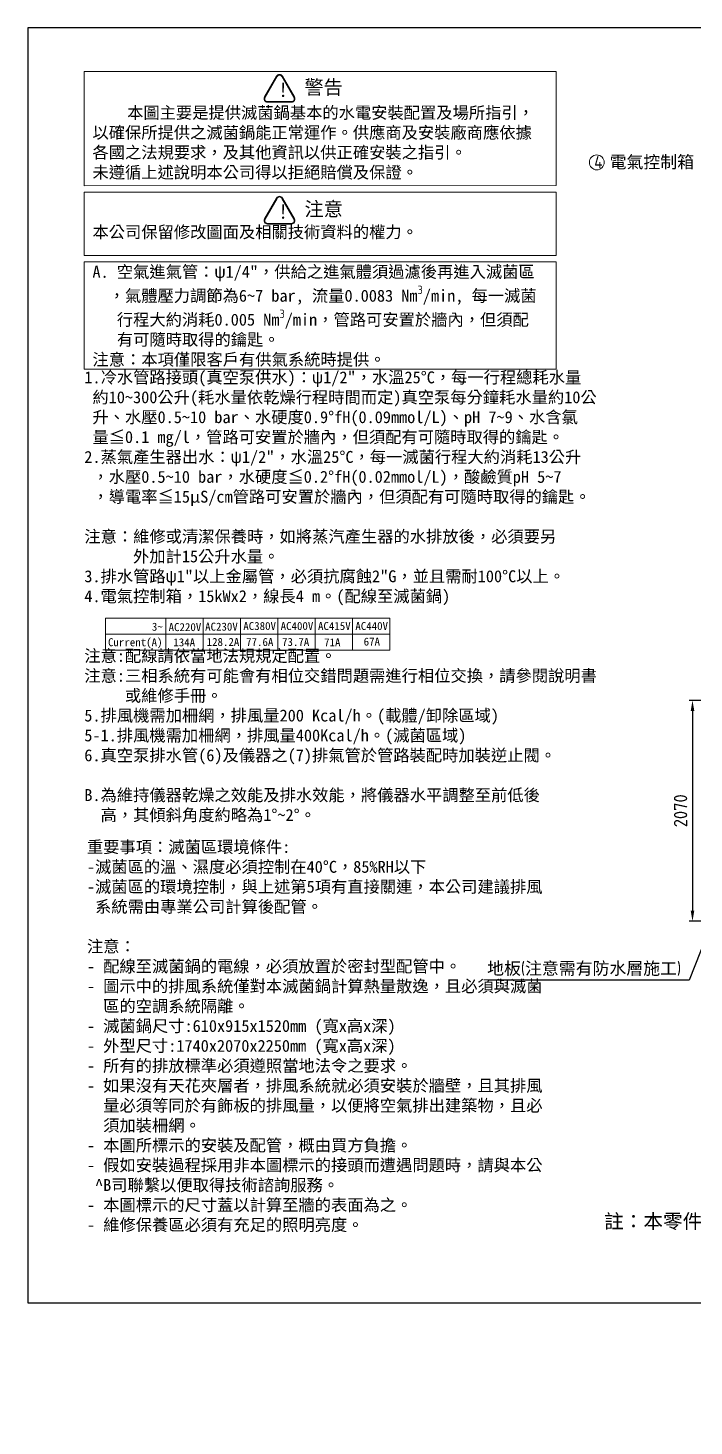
# Model space of a CAD drawing. Header units: millimetres. Extents: x -96603 to 124772, y -7961 to 34801.
# Drawn here: x 0 to 6242, y -1154 to 11948 of the extents above; entities that cross this region are included whole.
import ezdxf

# ---------------------------------------------------------------- set-up
doc = ezdxf.new("R2010")
doc.units = ezdxf.units.MM
doc.layers.get('0').update_dxf_attribs({"lineweight": 15})
doc.layers.add('D', color=3, linetype='Continuous', lineweight=13)
doc.layers.add('標註', color=5, linetype='Continuous', lineweight=9)
doc.styles.get("Standard").update_dxf_attribs({"font": 'KAIU.TTF'})
doc.styles.add('STU25', font='isocp2.shx')
doc.dimstyles.new('STU25', dxfattribs={"dimscale": 50, "dimtxt": 2.5, "dimasz": 2, "dimexe": 0.6, "dimexo": 1, "dimgap": 1, "dimtad": 1, "dimdsep": 46, "dimtxsty": 'STU25', "dimcen": 2, "dimazin": 2, "dimtfac": 1, "dimtmove": 0, "dimatfit": 3, "dimfxl": 0, "dimtolj": 1, "dimtzin": 0, "dimarcsym": 0})
doc.dimstyles.new('STU25$7', dxfattribs={"dimscale": 50, "dimtxt": 2.5, "dimasz": 2, "dimexe": 1.25, "dimexo": 0.625, "dimgap": 1, "dimtad": 1, "dimdec": 4, "dimdsep": 46, "dimtxsty": 'STU25', "dimcen": 2.5, "dimazin": 2, "dimtfac": 1, "dimtdec": 4, "dimtmove": 0, "dimatfit": 3, "dimfxl": 0, "dimtolj": 1, "dimtzin": 0, "dimarcsym": 0})

# ---------------------------------------------------------------- blocks, each defined once
blk = doc.blocks.new('*D5')
at = {"layer": 'D', "color": 0, "lineweight": -2}
for p, q in [((7209, 5647), (6198, 5647)), ((6228, 5547), (6228, 3677)), ((6409, 3577), (6198, 3577))]:
    blk.add_line(p, q, dxfattribs=at)
at = {"layer": 'D', "color": 0}
for points in [[(6245, 5547), (6211, 5547), (6228, 5647)], [(6211, 3677), (6245, 3677), (6228, 3577)]]:
    blk.add_solid(points, dxfattribs=at)
at = {"layer": 'Defpoints', "color": 0}
for p in [(7259, 5647), (6228, 3577), (6459, 3577)]:
    blk.add_point(p, dxfattribs=at)
at = {"layer": 'D', "color": 0, "insert": (6116, 4612), "char_height": 125, "attachment_point": 5, "rotation": 90, "style": 'STU25'}
blk.add_mtext('\\A1;2070', dxfattribs=at)

msp = doc.modelspace()

# ---------------------------------------------------------------- hatches: boundary and pattern name
at = {"layer": 'D'}
h = msp.add_hatch(color=11, dxfattribs=at)
edge = h.paths.add_edge_path()
edge.add_line((2328.861, 11495.576), (2216.577, 11301.094))
edge.add_arc((2245.057, 11284.651), 32.886, 149.9999999, 270)
edge.add_line((2245.057, 11251.765), (2469.626, 11251.765))
edge.add_arc((2469.626, 11284.651), 32.886, 270, 389.9999999)
edge.add_line((2498.106, 11301.094), (2385.822, 11495.576))
edge.add_arc((2357.341, 11479.133), 32.886, 30, 150)
edge = h.paths.add_edge_path(flags=16)
edge.add_arc((2357.341, 11479.133), 26.309, 30, 150)
edge.add_line((2334.557, 11492.288), (2222.273, 11297.805))
edge.add_arc((2245.057, 11284.651), 26.309, 149.9999999, 270)
edge.add_line((2245.057, 11258.342), (2469.626, 11258.342))
edge.add_arc((2469.626, 11284.651), 26.309, 270, 389.9999999)
edge.add_line((2492.41, 11297.805), (2380.126, 11492.288))
h = msp.add_hatch(color=11, dxfattribs=at)
edge = h.paths.add_edge_path()
edge.add_ellipse((2245.057, 10143.21), major_axis=(32.886, 0), ratio=1, start_angle=149.9999999, end_angle=270)
edge.add_line((2245.057, 10110.324), (2469.626, 10110.324))
edge.add_ellipse((2469.626, 10143.21), major_axis=(32.886, 0), ratio=1, start_angle=270, end_angle=389.9999999)
edge.add_line((2498.106, 10159.653), (2385.822, 10354.135))
edge.add_ellipse((2357.341, 10337.692), major_axis=(32.886, 0), ratio=1, start_angle=30, end_angle=150)
edge.add_line((2328.861, 10354.135), (2216.577, 10159.653))
edge = h.paths.add_edge_path(flags=16)
edge.add_ellipse((2245.057, 10143.21), major_axis=(26.309, 0), ratio=1, start_angle=149.9999999, end_angle=270)
edge.add_line((2245.057, 10116.901), (2469.626, 10116.901))
edge.add_ellipse((2469.626, 10143.21), major_axis=(26.309, 0), ratio=1, start_angle=270, end_angle=389.9999999)
edge.add_line((2492.41, 10156.364), (2380.126, 10350.847))
edge.add_ellipse((2357.341, 10337.692), major_axis=(26.309, 0), ratio=1, start_angle=30, end_angle=150)
edge.add_line((2334.557, 10350.847), (2222.273, 10156.364))

# ---------------------------------------------------------------- linework, layer by layer
at = {"layer": 'D', "color": 11}
for p, q in [((2328.861, 11495.576), (2216.577, 11301.094)), ((2334.557, 11492.288), (2222.273, 11297.805)), ((2380.126, 11492.288), (2492.41, 11297.805)), ((2385.822, 11495.576), (2498.106, 11301.094)), ((2245.057, 11258.342), (2469.626, 11258.342)), ((2245.057, 11251.765), (2469.626, 11251.765)), ((2328.861, 10354.135), (2216.577, 10159.653)), ((2334.557, 10350.847), (2222.273, 10156.364)), ((2380.126, 10350.847), (2492.41, 10156.364)), ((2385.822, 10354.135), (2498.106, 10159.653)), ((2245.057, 10116.901), (2469.626, 10116.901)), ((2245.057, 10110.324), (2469.626, 10110.324))]:
    msp.add_line(p, q, dxfattribs=at)
at = {"layer": 'D'}
for p, q in [((726.725, 6416.967), (3392.065, 6416.967)), ((726.725, 6416.967), (726.725, 6116.967)), ((1292.065, 6416.967), (1292.065, 6116.967)), ((1642.065, 6416.967), (1642.065, 6116.967)), ((1992.065, 6416.967), (1992.065, 6116.967)), ((2342.065, 6416.967), (2342.065, 6116.967)), ((2692.065, 6416.967), (2692.065, 6116.967)), ((3042.065, 6416.967), (3042.065, 6116.967)), ((3392.065, 6416.967), (3392.065, 6116.967)), ((726.725, 6266.967), (3392.065, 6266.967)), ((726.725, 6116.967), (3392.065, 6116.967))]:
    msp.add_line(p, q, dxfattribs=at)
at = {"layer": 'D', "color": 11}
for points in [[(526.513, 11538.553), (4949.877, 11538.553), (4949.877, 10470.709), (526.513, 10469.634)], [(526.513, 10408.297), (4949.877, 10409.375), (4949.877, 9816.635), (526.513, 9816.635)], [(526.513, 9757.261), (4949.877, 9757.261), (4949.877, 8752.041), (526.513, 8752.041)]]:
    msp.add_lwpolyline(points, close=True, dxfattribs=at)
at = {"layer": 'D'}
msp.add_circle((5331.273, 10688.137), 69.6, dxfattribs=at)
at = {"layer": 'D', "color": 11}
for centre, radius, start, end in [((2357.341, 11479.133), 32.886, 30, 150), ((2357.341, 11479.133), 26.309, 30, 150), ((2245.057, 11284.651), 32.886, 149.9999999, 270), ((2245.057, 11284.651), 26.309, 149.9999999, 270), ((2469.626, 11284.651), 32.886, 270, 29.9999999), ((2469.626, 11284.651), 26.309, 270, 29.9999999), ((2357.341, 10337.692), 32.886, 30, 150), ((2357.341, 10337.692), 26.309, 30, 150), ((2245.057, 10143.21), 32.886, 149.9999999, 270), ((2245.057, 10143.21), 26.309, 149.9999999, 270), ((2469.626, 10143.21), 32.886, 270, 29.9999999), ((2469.626, 10143.21), 26.309, 270, 29.9999999)]:
    msp.add_arc(centre, radius, start, end, dxfattribs=at)
at = {"layer": 'Defpoints', "color": 6}
msp.add_lwpolyline([(0, 11948), (0, 0), (16994, 0), (16994, 11948)], close=True, dxfattribs=at)

# ---------------------------------------------------------------- texts
at = {"insert": (5399.06, 832.544), "char_height": 135.00867, "attachment_point": 1, "style": 'STU25'}
msp.add_mtext('{\\f標楷體|b0|i0|c136|p65;註：本零件及其用料均須符合}RoHS{\\f標楷體|b0|i0|c136|p65;指令。}', dxfattribs=at)
at = {"layer": 'D', "color": 11, "attachment_point": 1, "style": 'STU25'}
for s, insert, char_height in [('{\\f標楷體|b0|i0|c136|p65;!}', (2346.409, 11433.448), 131.544), ('{\\f標楷體|b0|i0|c136|p65;警告}', (2591.755, 11458.926), 131.544), ('\\A1;\\P{\\f標楷體|b0|i0|c136|p65;    \\H0.2353x; \\H4.25x;本圖主要是提供滅菌鍋基本的水電安裝配置及場所指引，\\P以確保所提供之滅菌鍋能正常運作。供應商及安裝廠商應依據\\P各國之法規要求，及其他資訊以供正確安裝之指引。\\P未遵循上述說明本公司得以拒絕賠償及保證。\\P\\P\\P本公司保留修改圖面及相關技術資料的權力。\\P\\PA. 空氣進氣管：\\f新細明體|b0|i0|c136|p16;ψ\\f標楷體|b0|i0|c136|p65;1/4"，供給之進氣體須過濾後再進入滅菌區\\P  ，氣體壓力調節為6~7 bar, 流量0.0083 Nm\\Fisocp2.shx;\\H0.7x;\\S3^ ;\\f標楷體|b0|i0|c136|p65;\\H1.429x;/min, 每一滅菌\\P   行程大約消耗0.005 Nm\\Fisocp2.shx;\\H0.7x;\\S3^ ;\\f標楷體|b0|i0|c136|p65;\\H1.429x;/min，管路可安置於牆內，但須配\\P   有可隨時取得的鑰匙。\\P注意：本項僅限客戶有供氣系統時提供。}', (604.447, 11396.712), 111.8124), ('{\\f標楷體|b0|i0|c136|p65;!}', (2346.409, 10292.008), 131.544), ('{\\f標楷體|b0|i0|c136|p65;注意}', (2591.755, 10317.485), 131.544), ('{\\f標楷體|b0|i0|c136|p65;1.冷水管路接頭(真空泵供水)：\\f新細明體|b0|i0|c136|p16;ψ\\f標楷體|b0|i0|c136|p65;1/2"，水溫25%%DC，每一行程總耗水量\\P 約10~300公升(耗水量依乾燥行程時間而定)真空泵每分鐘耗水量約10公\\P 升、水壓0.5~10 bar、水硬度0.9%%DfH(0.09mmol/L)、pH 7~9、水含氯\\P 量≦0.1 mg/l，管路可安置於牆內，但須配有可隨時取得的鑰匙。\\P2.蒸氣產生器出水：\\f新細明體|b0|i0|c136|p16;ψ\\f標楷體|b0|i0|c136|p65;1/2"，水溫25%%DC，每一滅菌行程大約消耗13公升\\P ，水壓0.5~10 bar，水硬度≦0.2%%DfH(0.02mmol/L)，酸鹼質pH 5~7\\P ，導電率≦15μS/cm管路可安置於牆內，但須配有可隨時取得的鑰匙。\\P\\P注意：維修或清潔保養時，如將蒸汽產生器的水排放後，必須要另\\P      外加計15公升水量。\\P3.排水管路\\f新細明體|b0|i0|c136|p16;ψ\\f標楷體|b0|i0|c136|p65;1"以上金屬管，必須抗腐蝕2"G，並且需耐100%%DC以上。 \\P4.電氣控制箱，15kWx2，線長4 m。(配線至滅菌鍋) \\P\\P\\P注意:配線請依當地法規規定配置。\\P\\fDFKai-SB|b0|i0|c136|p65;注意:三相系統有可能會有相位交錯問題需進行相位交換，請參閱說明書\\P     或維修手冊。\\P\\f標楷體|b0|i0|c136|p65;5.排風機需加柵網，排風量200 Kcal/h。(載體/卸除區域)\\P5-1.排風機需加柵網，排風量400Kcal/h。(滅菌區域)\\P6.真空泵排水管(6)及儀器之(7)排氣管於管路裝配時加裝逆止閥。\\P\\PB.為維持儀器乾燥之效能及排水效能，將儀器水平調整至前低後\\P  高，其傾斜角度約略為1%%D~2%%D。}', (528.228, 8729.548), 111.8124), ('{\\f標楷體|b0|i0|c136|p65;3~}', (1161.401, 6374.361), 75), ('{\\f標楷體|b0|i0|c136|p65;AC220V}', (1318.191, 6371.003), 75), ('{\\f標楷體|b0|i0|c136|p65;AC230V}', (1660.308, 6375.016), 75), ('{\\f標楷體|b0|i0|c136|p65;AC380V}', (2018.191, 6381.202), 75), ('{\\f標楷體|b0|i0|c136|p65;AC400V}', (2368.191, 6381.202), 75), ('{\\f標楷體|b0|i0|c136|p65;AC415V}', (2718.191, 6381.202), 75), ('{\\f標楷體|b0|i0|c136|p65;AC440V}', (3068.191, 6381.202), 75), ('{\\f標楷體|b0|i0|c136|p65;Current(A)}', (750.534, 6228.978), 75), ('{\\f標楷體|b0|i0|c136|p65;134A}', (1362.628, 6228.22), 75), ('{\\f標楷體|b0|i0|c136|p65;128.2A}', (1674.539, 6231.647), 75), ('{\\f標楷體|b0|i0|c136|p65;77.6A}', (2044.803, 6231.647), 75), ('{\\f標楷體|b0|i0|c136|p65;73.7A}', (2381.095, 6231.647), 75), ('{\\f標楷體|b0|i0|c136|p65;71A}', (2775.647, 6228.22), 75), ('{\\f標楷體|b0|i0|c136|p65;67A}', (3146.21, 6235.074), 75), ('{\\f標楷體|b0|i0|c136|p65;重要事項：滅菌區環境條件:\\P-滅菌區的溫、濕度必須控制在40%%DC，85%RH以下\\P-滅菌區的環境控制，與上述第5項有直接關連，本公司建議排風\\P 系統需由專業公司計算後配管。\\P\\P注意：\\P- 配線至滅菌鍋的電線，必須放置於密封型配管中。\\P- 圖示中的排風系統僅對本滅菌鍋計算熱量散逸，且必須與滅菌\\P  區的空調系統隔離。\\P- 滅菌鍋尺寸:610x915x1520mm (寬x高x深)\\P- 外型尺寸:1740x2070x2250mm (寬x高x深)\\P- 所有的排放標準必須遵照當地法令之要求。\\P- 如果沒有天花夾層者，排風系統就必須安裝於牆壁，且其排風\\P  量必須等同於有飾板的排風量，以便將空氣排出建築物，且必\\P  須加裝柵網。\\P- 本圖所標示的安裝及配管，概由買方負擔。\\P- 假如安裝過程採用非本圖標示的接頭而遭遇問題時，請與本公\\P ^B司聯繫以便取得技術諮詢服務。\\P- 本圖標示的尺寸蓋以計算至牆的表面為之。\\P- 維修保養區必須有充足的照明亮度。}', (552.691, 4329.346), 111.8124)]:
    msp.add_mtext(s, dxfattribs=dict(at, insert=insert, char_height=char_height))
at = {"layer": 'D', "insert": (5306.53, 10750.454), "char_height": 116, "attachment_point": 1, "style": 'STU25'}
msp.add_mtext('4 {\\f標楷體|b0|i0|c136|p65;電氣控制箱}', dxfattribs=at)
at = {"layer": 'D', "insert": (4303.06, 3193.278), "char_height": 116, "attachment_point": 1}
msp.add_mtext('{\\C3;地板\\Fisocp2.shx;(\\f標楷體|b0|i0|c136|p65;注意需有防水層施工\\Fisocp2.shx;)}', dxfattribs=at)
at = {"layer": '標註', "insert": (6114.639, -1153.623), "char_height": 20, "attachment_point": 1}
msp.add_mtext('\\A1;', dxfattribs=at)

# ---------------------------------------------------------------- dimensions: what is measured, and where the dimension line sits
at = {"layer": 'D'}
dim = msp.add_linear_dim(base=(6228.082, 3577.447), p1=(7259.421, 5647.447), p2=(6459.421, 3577.447), angle=90, dimstyle='STU25', dxfattribs=at)
dim.commit()
dim.dimension.update_dxf_attribs({"geometry": '*D5', "text_midpoint": (6228.082, 4612.447), "dimtype": 160})

# ---------------------------------------------------------------- leaders
msp.add_leader([(6415.579, 3577.447), (6195.168, 3025.699), (4308.366, 3025.699)], dimstyle='STU25$7', override={"dimgap": 1, "dimtad": 0}, dxfattribs=at)

doc.saveas('drawing.dxf')
